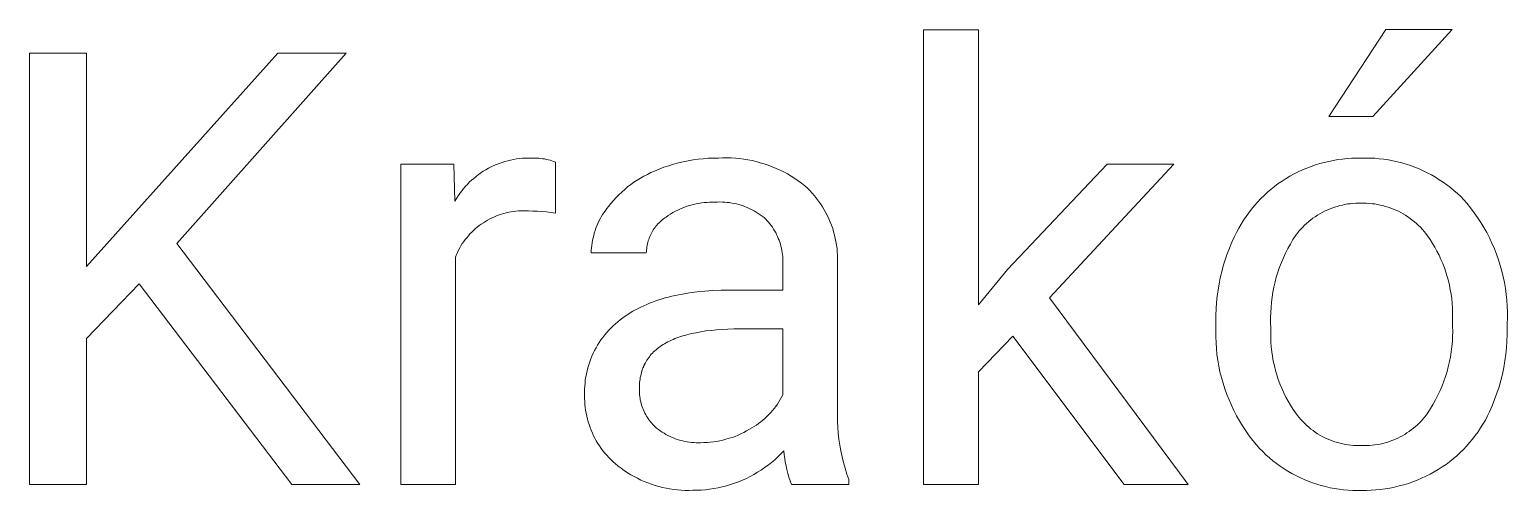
# Model space of a CAD drawing. Header units: millimetres. Extents: x -658 to 2773, y 81 to 2478.
# Drawn here: x 2138.3 to 2249.8, y 352 to 386.8 of the extents above; entities that cross this region are included whole.
import ezdxf

# ---------------------------------------------------------------- set-up
doc = ezdxf.new("R2010")
doc.units = ezdxf.units.MM
doc.header["$MEASUREMENT"] = 0
doc.layers.add('Domyślny', color=7, linetype='Continuous', true_color=0x000000)

msp = doc.modelspace()

# ---------------------------------------------------------------- linework, layer by layer
at = {"layer": 'Domyślny', "color": 18, "lineweight": 15, "true_color": 0x000000}
for p, q in [((2205.77, 352.49), (2205.77, 386.76)), ((2205.77, 386.76), (2209.9, 386.76)), ((2209.9, 386.76), (2209.9, 366.04)), ((2236.34, 380.22), (2240.65, 386.77)), ((2245.64, 386.77), (2239.67, 380.21)), ((2240.65, 386.77), (2245.64, 386.77)), ((2138.32, 352.5), (2138.32, 384.98)), ((2138.32, 384.98), (2142.61, 384.98)), ((2142.61, 384.98), (2142.61, 368.92)), ((2142.61, 368.92), (2157.05, 384.98)), ((2162.22, 384.98), (2149.44, 370.64)), ((2157.05, 384.98), (2162.22, 384.98)), ((2239.67, 380.21), (2236.34, 380.22)), ((2174.18, 376.83), (2174.4, 376.89)), ((2174.4, 376.89), (2174.61, 376.94)), ((2174.61, 376.94), (2174.83, 376.98)), ((2174.83, 376.98), (2175.05, 377.02)), ((2175.05, 377.02), (2175.28, 377.05)), ((2175.28, 377.05), (2175.5, 377.07)), ((2175.5, 377.07), (2175.72, 377.08)), ((2175.72, 377.08), (2175.95, 377.09)), ((2175.95, 377.09), (2176.17, 377.08)), ((2176.17, 377.08), (2176.31, 377.09)), ((2176.31, 377.09), (2176.46, 377.09)), ((2176.46, 377.09), (2176.6, 377.08)), ((2176.6, 377.08), (2176.74, 377.07)), ((2176.74, 377.07), (2176.89, 377.06)), ((2176.89, 377.06), (2177.03, 377.04)), ((2177.03, 377.04), (2177.17, 377.02)), ((2177.17, 377.02), (2177.31, 376.99)), ((2177.31, 376.99), (2177.45, 376.95)), ((2177.45, 376.95), (2177.59, 376.92)), ((2177.59, 376.92), (2177.73, 376.87)), ((2177.73, 376.87), (2177.86, 376.83)), ((2187.64, 376.81), (2188.01, 376.89)), ((2188.01, 376.89), (2188.39, 376.95)), ((2188.39, 376.95), (2188.77, 377)), ((2188.77, 377), (2189.15, 377.04)), ((2189.15, 377.04), (2189.53, 377.07)), ((2189.53, 377.07), (2189.91, 377.08)), ((2189.91, 377.08), (2190.29, 377.09)), ((2190.29, 377.09), (2190.61, 377.1)), ((2190.61, 377.1), (2190.93, 377.1)), ((2190.93, 377.1), (2191.25, 377.1)), ((2191.25, 377.1), (2191.57, 377.08)), ((2191.57, 377.08), (2191.88, 377.05)), ((2191.88, 377.05), (2192.2, 377.01)), ((2192.2, 377.01), (2192.51, 376.96)), ((2192.51, 376.96), (2192.83, 376.9)), ((2192.83, 376.9), (2193.14, 376.83)), ((2236.34, 376.84), (2236.69, 376.91)), ((2236.69, 376.91), (2237.03, 376.97)), ((2237.03, 376.97), (2237.38, 377.01)), ((2237.38, 377.01), (2237.73, 377.05)), ((2237.73, 377.05), (2238.08, 377.07)), ((2238.08, 377.07), (2238.43, 377.08)), ((2238.43, 377.08), (2238.78, 377.08)), ((2238.78, 377.08), (2239.12, 377.09)), ((2239.12, 377.09), (2239.47, 377.08)), ((2239.47, 377.08), (2239.81, 377.07)), ((2239.81, 377.07), (2240.15, 377.04)), ((2240.15, 377.04), (2240.5, 377)), ((2240.5, 377), (2240.84, 376.95)), ((2240.84, 376.95), (2241.18, 376.88)), ((2241.18, 376.88), (2241.51, 376.81)), ((2166.33, 352.5), (2166.33, 376.64)), ((2166.33, 376.64), (2170.34, 376.64)), ((2170.34, 376.64), (2170.41, 373.85)), ((2172.01, 375.7), (2172.19, 375.84)), ((2172.19, 375.84), (2172.37, 375.97)), ((2172.37, 375.97), (2172.55, 376.09)), ((2172.55, 376.09), (2172.75, 376.21)), ((2172.75, 376.21), (2172.94, 376.32)), ((2172.94, 376.32), (2173.14, 376.42)), ((2173.14, 376.42), (2173.34, 376.52)), ((2173.34, 376.52), (2173.55, 376.61)), ((2173.55, 376.61), (2173.76, 376.69)), ((2173.76, 376.69), (2173.97, 376.76)), ((2173.97, 376.76), (2174.18, 376.83)), ((2177.86, 376.83), (2178, 376.77)), ((2178, 376.77), (2178, 372.94)), ((2184.67, 375.72), (2184.93, 375.86)), ((2184.93, 375.86), (2185.2, 375.99)), ((2185.2, 375.99), (2185.47, 376.1)), ((2185.47, 376.1), (2185.82, 376.25)), ((2185.82, 376.25), (2186.18, 376.39)), ((2186.18, 376.39), (2186.54, 376.51)), ((2186.54, 376.51), (2186.9, 376.62)), ((2186.9, 376.62), (2187.27, 376.72)), ((2187.27, 376.72), (2187.64, 376.81)), ((2193.14, 376.83), (2193.45, 376.74)), ((2193.45, 376.74), (2193.75, 376.65)), ((2193.75, 376.65), (2194.05, 376.55)), ((2194.05, 376.55), (2194.35, 376.44)), ((2194.35, 376.44), (2194.65, 376.31)), ((2194.65, 376.31), (2194.94, 376.18)), ((2194.94, 376.18), (2195.22, 376.04)), ((2195.22, 376.04), (2195.5, 375.89)), ((2195.5, 375.89), (2195.78, 375.73)), ((2195.78, 375.73), (2196.05, 375.56)), ((2212.11, 368.69), (2219.63, 376.64)), ((2224.65, 376.64), (2215.26, 366.55)), ((2219.63, 376.64), (2224.65, 376.64)), ((2233.11, 375.55), (2233.41, 375.73)), ((2233.41, 375.73), (2233.72, 375.89)), ((2233.72, 375.89), (2234.03, 376.05)), ((2234.03, 376.05), (2234.35, 376.2)), ((2234.35, 376.2), (2234.67, 376.33)), ((2234.67, 376.33), (2235, 376.45)), ((2235, 376.45), (2235.33, 376.57)), ((2235.33, 376.57), (2235.67, 376.67)), ((2235.67, 376.67), (2236, 376.76)), ((2236, 376.76), (2236.34, 376.84)), ((2241.51, 376.81), (2241.85, 376.72)), ((2241.85, 376.72), (2242.18, 376.63)), ((2242.18, 376.63), (2242.51, 376.52)), ((2242.51, 376.52), (2242.83, 376.4)), ((2242.83, 376.4), (2243.15, 376.27)), ((2243.15, 376.27), (2243.46, 376.13)), ((2243.46, 376.13), (2243.77, 375.98)), ((2243.77, 375.98), (2244.08, 375.82)), ((2244.08, 375.82), (2244.38, 375.65)), ((2170.91, 374.59), (2171.05, 374.77)), ((2171.05, 374.77), (2171.19, 374.94)), ((2171.19, 374.94), (2171.35, 375.1)), ((2171.35, 375.1), (2171.5, 375.26)), ((2171.5, 375.26), (2171.67, 375.42)), ((2171.67, 375.42), (2171.83, 375.56)), ((2171.83, 375.56), (2172.01, 375.7)), ((2183, 374.52), (2183.22, 374.72)), ((2183.22, 374.72), (2183.44, 374.91)), ((2183.44, 374.91), (2183.68, 375.09)), ((2183.68, 375.09), (2183.92, 375.26)), ((2183.92, 375.26), (2184.16, 375.42)), ((2184.16, 375.42), (2184.42, 375.57)), ((2184.42, 375.57), (2184.67, 375.72)), ((2196.05, 375.56), (2196.31, 375.38)), ((2196.31, 375.38), (2196.57, 375.19)), ((2196.57, 375.19), (2196.82, 375)), ((2196.82, 375), (2197.01, 374.82)), ((2197.01, 374.82), (2197.19, 374.64)), ((2197.19, 374.64), (2197.37, 374.45)), ((2231.71, 374.51), (2231.98, 374.74)), ((2231.98, 374.74), (2232.25, 374.95)), ((2232.25, 374.95), (2232.53, 375.16)), ((2232.53, 375.16), (2232.82, 375.36)), ((2232.82, 375.36), (2233.11, 375.55)), ((2244.38, 375.65), (2244.67, 375.46)), ((2244.67, 375.46), (2244.96, 375.27)), ((2244.96, 375.27), (2245.24, 375.07)), ((2245.24, 375.07), (2245.51, 374.86)), ((2245.51, 374.86), (2245.78, 374.64)), ((2245.78, 374.64), (2246.04, 374.41)), ((2170.41, 373.85), (2170.53, 374.04)), ((2170.53, 374.04), (2170.65, 374.23)), ((2170.65, 374.23), (2170.78, 374.41)), ((2170.78, 374.41), (2170.91, 374.59)), ((2182, 373.44), (2182.18, 373.67)), ((2182.18, 373.67), (2182.37, 373.9)), ((2182.37, 373.9), (2182.57, 374.11)), ((2182.57, 374.11), (2182.78, 374.32)), ((2182.78, 374.32), (2183, 374.52)), ((2188.2, 373.54), (2188, 373.48)), ((2188.4, 373.59), (2188.2, 373.54)), ((2188.6, 373.63), (2188.4, 373.59)), ((2188.81, 373.67), (2188.6, 373.63)), ((2189.01, 373.71), (2188.81, 373.67)), ((2189.22, 373.73), (2189.01, 373.71)), ((2189.43, 373.75), (2189.22, 373.73)), ((2189.63, 373.76), (2189.43, 373.75)), ((2189.84, 373.76), (2189.63, 373.76)), ((2190.05, 373.76), (2189.84, 373.76)), ((2190.23, 373.77), (2190.05, 373.76)), ((2190.41, 373.78), (2190.23, 373.77)), ((2190.59, 373.77), (2190.41, 373.78)), ((2190.77, 373.76), (2190.59, 373.77)), ((2190.95, 373.75), (2190.77, 373.76)), ((2191.13, 373.73), (2190.95, 373.75)), ((2191.3, 373.7), (2191.13, 373.73)), ((2191.48, 373.67), (2191.3, 373.7)), ((2191.65, 373.63), (2191.48, 373.67)), ((2191.83, 373.58), (2191.65, 373.63)), ((2192, 373.53), (2191.83, 373.58)), ((2192.17, 373.48), (2192, 373.53)), ((2197.37, 374.45), (2197.54, 374.25)), ((2197.54, 374.25), (2197.7, 374.05)), ((2197.7, 374.05), (2197.85, 373.85)), ((2197.85, 373.85), (2198, 373.63)), ((2198, 373.63), (2198.14, 373.42)), ((2230.51, 373.24), (2230.74, 373.51)), ((2230.74, 373.51), (2230.97, 373.77)), ((2230.97, 373.77), (2231.21, 374.03)), ((2231.21, 374.03), (2231.46, 374.27)), ((2231.46, 374.27), (2231.71, 374.51)), ((2237.16, 373.51), (2236.96, 373.45)), ((2237.36, 373.55), (2237.16, 373.51)), ((2237.56, 373.59), (2237.36, 373.55)), ((2237.76, 373.63), (2237.56, 373.59)), ((2237.96, 373.65), (2237.76, 373.63)), ((2238.16, 373.67), (2237.96, 373.65)), ((2238.37, 373.68), (2238.16, 373.67)), ((2238.57, 373.69), (2238.37, 373.68)), ((2238.78, 373.69), (2238.57, 373.69)), ((2238.98, 373.69), (2238.78, 373.69)), ((2239.19, 373.69), (2238.98, 373.69)), ((2239.4, 373.67), (2239.19, 373.69)), ((2239.6, 373.65), (2239.4, 373.67)), ((2239.81, 373.63), (2239.6, 373.65)), ((2240.02, 373.59), (2239.81, 373.63)), ((2240.22, 373.55), (2240.02, 373.59)), ((2240.42, 373.51), (2240.22, 373.55)), ((2240.62, 373.45), (2240.42, 373.51)), ((2246.04, 374.41), (2246.29, 374.18)), ((2246.29, 374.18), (2246.53, 373.93)), ((2246.53, 373.93), (2246.76, 373.68)), ((2246.76, 373.68), (2247.04, 373.33)), ((2172.88, 372.42), (2172.72, 372.32)), ((2173.05, 372.51), (2172.88, 372.42)), ((2173.22, 372.59), (2173.05, 372.51)), ((2173.39, 372.67), (2173.22, 372.59)), ((2173.56, 372.74), (2173.39, 372.67)), ((2173.74, 372.8), (2173.56, 372.74)), ((2173.92, 372.86), (2173.74, 372.8)), ((2174.1, 372.92), (2173.92, 372.86)), ((2174.28, 372.96), (2174.1, 372.92)), ((2174.47, 373), (2174.28, 372.96)), ((2174.65, 373.04), (2174.47, 373)), ((2174.84, 373.07), (2174.65, 373.04)), ((2175.02, 373.09), (2174.84, 373.07)), ((2175.21, 373.1), (2175.02, 373.09)), ((2175.4, 373.11), (2175.21, 373.1)), ((2175.59, 373.11), (2175.4, 373.11)), ((2175.78, 373.11), (2175.59, 373.11)), ((2175.96, 373.1), (2175.78, 373.11)), ((2176.3, 373.09), (2175.96, 373.1)), ((2176.65, 373.08), (2176.3, 373.09)), ((2176.98, 373.06), (2176.65, 373.08)), ((2177.32, 373.03), (2176.98, 373.06)), ((2177.66, 372.99), (2177.32, 373.03)), ((2178, 372.94), (2177.66, 372.99)), ((2181.28, 372.33), (2181.36, 372.5)), ((2181.36, 372.5), (2181.45, 372.66)), ((2181.45, 372.66), (2181.55, 372.83)), ((2181.55, 372.83), (2181.66, 372.99)), ((2181.66, 372.99), (2181.76, 373.14)), ((2181.76, 373.14), (2181.88, 373.29)), ((2181.88, 373.29), (2182, 373.44)), ((2186.06, 372.44), (2185.97, 372.37)), ((2186.15, 372.51), (2186.06, 372.44)), ((2186.24, 372.58), (2186.15, 372.51)), ((2186.34, 372.64), (2186.24, 372.58)), ((2186.51, 372.76), (2186.34, 372.64)), ((2186.68, 372.87), (2186.51, 372.76)), ((2186.86, 372.98), (2186.68, 372.87)), ((2187.05, 373.08), (2186.86, 372.98)), ((2187.23, 373.17), (2187.05, 373.08)), ((2187.42, 373.26), (2187.23, 373.17)), ((2187.61, 373.34), (2187.42, 373.26)), ((2187.81, 373.41), (2187.61, 373.34)), ((2188, 373.48), (2187.81, 373.41)), ((2192.34, 373.41), (2192.17, 373.48)), ((2192.51, 373.34), (2192.34, 373.41)), ((2192.67, 373.27), (2192.51, 373.34)), ((2192.83, 373.19), (2192.67, 373.27)), ((2192.99, 373.1), (2192.83, 373.19)), ((2193.14, 373.01), (2192.99, 373.1)), ((2193.29, 372.92), (2193.14, 373.01)), ((2193.44, 372.82), (2193.29, 372.92)), ((2193.59, 372.71), (2193.44, 372.82)), ((2193.73, 372.6), (2193.59, 372.71)), ((2193.87, 372.48), (2193.73, 372.6)), ((2193.97, 372.37), (2193.87, 372.48)), ((2198.14, 373.42), (2198.28, 373.2)), ((2198.28, 373.2), (2198.4, 372.97)), ((2198.4, 372.97), (2198.52, 372.74)), ((2198.52, 372.74), (2198.63, 372.51)), ((2198.63, 372.51), (2198.73, 372.27)), ((2229.72, 372.1), (2229.9, 372.4)), ((2229.9, 372.4), (2230.1, 372.69)), ((2230.1, 372.69), (2230.3, 372.97)), ((2230.3, 372.97), (2230.51, 373.24)), ((2234.98, 372.43), (2234.82, 372.31)), ((2235.14, 372.56), (2234.98, 372.43)), ((2235.31, 372.67), (2235.14, 372.56)), ((2235.48, 372.79), (2235.31, 372.67)), ((2235.65, 372.89), (2235.48, 372.79)), ((2235.83, 372.99), (2235.65, 372.89)), ((2236.01, 373.08), (2235.83, 372.99)), ((2236.2, 373.17), (2236.01, 373.08)), ((2236.38, 373.25), (2236.2, 373.17)), ((2236.57, 373.32), (2236.38, 373.25)), ((2236.77, 373.39), (2236.57, 373.32)), ((2236.96, 373.45), (2236.77, 373.39)), ((2240.82, 373.39), (2240.62, 373.45)), ((2241.01, 373.32), (2240.82, 373.39)), ((2241.21, 373.25), (2241.01, 373.32)), ((2241.4, 373.17), (2241.21, 373.25)), ((2241.59, 373.08), (2241.4, 373.17)), ((2241.77, 372.98), (2241.59, 373.08)), ((2241.95, 372.88), (2241.77, 372.98)), ((2242.13, 372.78), (2241.95, 372.88)), ((2242.3, 372.66), (2242.13, 372.78)), ((2242.47, 372.54), (2242.3, 372.66)), ((2242.64, 372.42), (2242.47, 372.54)), ((2242.8, 372.29), (2242.64, 372.42)), ((2247.04, 373.33), (2247.31, 372.97)), ((2247.31, 372.97), (2247.56, 372.61)), ((2247.56, 372.61), (2247.81, 372.24)), ((2171.55, 371.38), (2171.43, 371.24)), ((2171.68, 371.51), (2171.55, 371.38)), ((2171.82, 371.64), (2171.68, 371.51)), ((2171.96, 371.77), (2171.82, 371.64)), ((2172.1, 371.89), (2171.96, 371.77)), ((2172.25, 372.01), (2172.1, 371.89)), ((2172.4, 372.12), (2172.25, 372.01)), ((2172.56, 372.22), (2172.4, 372.12)), ((2172.72, 372.32), (2172.56, 372.22)), ((2180.88, 371.26), (2180.93, 371.44)), ((2180.93, 371.44), (2180.99, 371.62)), ((2180.99, 371.62), (2181.05, 371.8)), ((2181.05, 371.8), (2181.12, 371.98)), ((2181.12, 371.98), (2181.19, 372.16)), ((2181.19, 372.16), (2181.28, 372.33)), ((2185.16, 371.27), (2185.11, 371.17)), ((2185.21, 371.38), (2185.16, 371.27)), ((2185.26, 371.48), (2185.21, 371.38)), ((2185.32, 371.58), (2185.26, 371.48)), ((2185.38, 371.67), (2185.32, 371.58)), ((2185.44, 371.77), (2185.38, 371.67)), ((2185.51, 371.86), (2185.44, 371.77)), ((2185.58, 371.95), (2185.51, 371.86)), ((2185.65, 372.04), (2185.58, 371.95)), ((2185.73, 372.13), (2185.65, 372.04)), ((2185.81, 372.21), (2185.73, 372.13)), ((2185.89, 372.29), (2185.81, 372.21)), ((2185.97, 372.37), (2185.89, 372.29)), ((2194.08, 372.25), (2193.97, 372.37)), ((2194.18, 372.13), (2194.08, 372.25)), ((2194.27, 372), (2194.18, 372.13)), ((2194.36, 371.87), (2194.27, 372)), ((2194.45, 371.74), (2194.36, 371.87)), ((2194.53, 371.6), (2194.45, 371.74)), ((2194.61, 371.47), (2194.53, 371.6)), ((2194.68, 371.33), (2194.61, 371.47)), ((2194.75, 371.18), (2194.68, 371.33)), ((2198.73, 372.27), (2198.82, 372.03)), ((2198.82, 372.03), (2198.91, 371.79)), ((2198.91, 371.79), (2198.98, 371.54)), ((2198.98, 371.54), (2199.05, 371.29)), ((2199.05, 371.29), (2199.11, 371.04)), ((2229.23, 371.18), (2229.38, 371.49)), ((2229.38, 371.49), (2229.54, 371.8)), ((2229.54, 371.8), (2229.72, 372.1)), ((2233.97, 371.43), (2233.84, 371.27)), ((2234.09, 371.59), (2233.97, 371.43)), ((2234.23, 371.74), (2234.09, 371.59)), ((2234.37, 371.89), (2234.23, 371.74)), ((2234.51, 372.03), (2234.37, 371.89)), ((2234.66, 372.17), (2234.51, 372.03)), ((2234.82, 372.31), (2234.66, 372.17)), ((2242.96, 372.15), (2242.8, 372.29)), ((2243.11, 372.01), (2242.96, 372.15)), ((2243.26, 371.87), (2243.11, 372.01)), ((2243.4, 371.71), (2243.26, 371.87)), ((2243.54, 371.56), (2243.4, 371.71)), ((2243.67, 371.4), (2243.54, 371.56)), ((2243.79, 371.23), (2243.67, 371.4)), ((2247.81, 372.24), (2248.04, 371.85)), ((2248.04, 371.85), (2248.26, 371.47)), ((2248.26, 371.47), (2248.46, 371.07)), ((2149.44, 370.64), (2163.23, 352.5)), ((2170.78, 370.32), (2170.69, 370.15)), ((2170.87, 370.48), (2170.78, 370.32)), ((2170.97, 370.64), (2170.87, 370.48)), ((2171.08, 370.79), (2170.97, 370.64)), ((2171.19, 370.95), (2171.08, 370.79)), ((2171.31, 371.09), (2171.19, 370.95)), ((2171.43, 371.24), (2171.31, 371.09)), ((2180.7, 370.14), (2180.72, 370.33)), ((2180.72, 370.33), (2180.74, 370.51)), ((2180.74, 370.51), (2180.76, 370.7)), ((2180.76, 370.7), (2180.79, 370.89)), ((2180.79, 370.89), (2180.83, 371.08)), ((2180.83, 371.08), (2180.88, 371.26)), ((2184.88, 370.29), (2184.86, 370.17)), ((2184.86, 370.17), (2184.86, 370.06)), ((2184.89, 370.4), (2184.88, 370.29)), ((2184.91, 370.51), (2184.89, 370.4)), ((2184.94, 370.63), (2184.91, 370.51)), ((2184.96, 370.74), (2184.94, 370.63)), ((2184.99, 370.85), (2184.96, 370.74)), ((2185.03, 370.96), (2184.99, 370.85)), ((2185.07, 371.06), (2185.03, 370.96)), ((2185.11, 371.17), (2185.07, 371.06)), ((2194.81, 371.04), (2194.75, 371.18)), ((2194.87, 370.89), (2194.81, 371.04)), ((2194.92, 370.74), (2194.87, 370.89)), ((2194.97, 370.59), (2194.92, 370.74)), ((2195.01, 370.44), (2194.97, 370.59)), ((2195.05, 370.29), (2195.01, 370.44)), ((2195.08, 370.13), (2195.05, 370.29)), ((2199.11, 371.04), (2199.16, 370.79)), ((2199.16, 370.79), (2199.2, 370.53)), ((2199.2, 370.53), (2199.24, 370.28)), ((2199.24, 370.28), (2199.26, 370.02)), ((2228.68, 369.87), (2228.85, 370.31)), ((2228.85, 370.31), (2229.03, 370.75)), ((2229.03, 370.75), (2229.23, 371.18)), ((2233.25, 370.27), (2233.07, 369.93)), ((2233.44, 370.61), (2233.25, 370.27)), ((2233.63, 370.94), (2233.44, 370.61)), ((2233.84, 371.27), (2233.63, 370.94)), ((2243.98, 370.95), (2243.79, 371.23)), ((2244.17, 370.66), (2243.98, 370.95)), ((2244.34, 370.37), (2244.17, 370.66)), ((2244.5, 370.07), (2244.34, 370.37)), ((2248.46, 371.07), (2248.65, 370.67)), ((2248.65, 370.67), (2248.83, 370.26)), ((2248.83, 370.26), (2248.99, 369.84)), ((2170.53, 369.81), (2170.46, 369.63)), ((2170.46, 369.63), (2170.46, 352.5)), ((2170.61, 369.98), (2170.53, 369.81)), ((2170.69, 370.15), (2170.61, 369.98)), ((2180.69, 369.95), (2180.7, 370.14)), ((2184.85, 369.95), (2180.69, 369.95)), ((2184.86, 370.06), (2184.85, 369.95)), ((2195.11, 369.98), (2195.08, 370.13)), ((2195.13, 369.82), (2195.11, 369.98)), ((2195.15, 369.66), (2195.13, 369.82)), ((2195.16, 369.51), (2195.15, 369.66)), ((2195.16, 369.35), (2195.16, 369.51)), ((2195.16, 369.19), (2195.16, 369.35)), ((2195.16, 369.03), (2195.16, 369.19)), ((2199.26, 370.02), (2199.28, 369.76)), ((2199.28, 369.76), (2199.28, 369.51)), ((2199.28, 369.51), (2199.28, 369.25)), ((2199.28, 369.25), (2199.28, 358.15)), ((2228.38, 368.98), (2228.52, 369.43)), ((2228.52, 369.43), (2228.68, 369.87)), ((2232.76, 369.22), (2232.62, 368.86)), ((2232.91, 369.57), (2232.76, 369.22)), ((2233.07, 369.93), (2232.91, 369.57)), ((2244.66, 369.76), (2244.5, 370.07)), ((2244.8, 369.45), (2244.66, 369.76)), ((2244.93, 369.14), (2244.8, 369.45)), ((2245.06, 368.82), (2244.93, 369.14)), ((2248.99, 369.84), (2249.14, 369.42)), ((2249.14, 369.42), (2249.27, 369)), ((2195.16, 367.14), (2195.16, 369.03)), ((2209.9, 366.04), (2212.11, 368.69)), ((2228.06, 367.6), (2228.15, 368.06)), ((2228.15, 368.06), (2228.26, 368.52)), ((2228.26, 368.52), (2228.38, 368.98)), ((2232.38, 368.12), (2232.28, 367.75)), ((2232.5, 368.49), (2232.38, 368.12)), ((2232.62, 368.86), (2232.5, 368.49)), ((2245.17, 368.49), (2245.06, 368.82)), ((2245.27, 368.17), (2245.17, 368.49)), ((2245.36, 367.84), (2245.27, 368.17)), ((2249.27, 369), (2249.39, 368.57)), ((2249.39, 368.57), (2249.5, 368.14)), ((2249.5, 368.14), (2249.59, 367.7)), ((2146.58, 367.6), (2142.61, 363.48)), ((2158.1, 352.5), (2146.58, 367.6)), ((2187.31, 366.79), (2187.57, 366.84)), ((2187.57, 366.84), (2188.12, 366.93)), ((2188.12, 366.93), (2188.69, 367.01)), ((2188.69, 367.01), (2189.27, 367.06)), ((2189.27, 367.06), (2189.88, 367.1)), ((2189.88, 367.1), (2190.5, 367.13)), ((2190.5, 367.13), (2191.14, 367.14)), ((2191.14, 367.14), (2195.16, 367.14)), ((2227.92, 366.67), (2227.98, 367.14)), ((2227.98, 367.14), (2228.06, 367.6)), ((2232.12, 366.99), (2232.06, 366.61)), ((2232.2, 367.37), (2232.12, 366.99)), ((2232.28, 367.75), (2232.2, 367.37)), ((2245.44, 367.51), (2245.36, 367.84)), ((2245.5, 367.17), (2245.44, 367.51)), ((2245.56, 366.83), (2245.5, 367.17)), ((2245.61, 366.5), (2245.56, 366.83)), ((2249.59, 367.7), (2249.66, 367.26)), ((2249.66, 367.26), (2249.72, 366.82)), ((2249.72, 366.82), (2249.77, 366.38)), ((2184.03, 365.65), (2184.24, 365.76)), ((2184.24, 365.76), (2184.45, 365.86)), ((2184.45, 365.86), (2184.66, 365.96)), ((2184.66, 365.96), (2184.88, 366.06)), ((2184.88, 366.06), (2185.1, 366.15)), ((2185.1, 366.15), (2185.33, 366.24)), ((2185.33, 366.24), (2185.56, 366.32)), ((2185.56, 366.32), (2185.79, 366.4)), ((2185.79, 366.4), (2186.04, 366.47)), ((2186.04, 366.47), (2186.28, 366.55)), ((2186.28, 366.55), (2186.53, 366.61)), ((2186.53, 366.61), (2186.78, 366.68)), ((2186.78, 366.68), (2187.04, 366.74)), ((2187.04, 366.74), (2187.31, 366.79)), ((2215.26, 366.55), (2225.74, 352.49)), ((2227.82, 365.26), (2227.84, 365.73)), ((2227.84, 365.73), (2227.87, 366.2)), ((2227.87, 366.2), (2227.92, 366.67)), ((2231.98, 365.84), (2231.96, 365.46)), ((2232.01, 366.23), (2231.98, 365.84)), ((2232.06, 366.61), (2232.01, 366.23)), ((2245.64, 366.16), (2245.61, 366.5)), ((2245.66, 365.81), (2245.64, 366.16)), ((2245.68, 365.47), (2245.66, 365.81)), ((2249.77, 366.38), (2249.8, 365.93)), ((2249.8, 365.93), (2249.81, 365.49)), ((2182.35, 364.45), (2182.53, 364.61)), ((2182.53, 364.61), (2182.71, 364.76)), ((2182.71, 364.76), (2182.89, 364.91)), ((2182.89, 364.91), (2183.08, 365.05)), ((2183.08, 365.05), (2183.26, 365.17)), ((2183.26, 365.17), (2183.45, 365.3)), ((2183.45, 365.3), (2183.64, 365.42)), ((2183.64, 365.42), (2183.83, 365.54)), ((2183.83, 365.54), (2184.03, 365.65)), ((2227.82, 364.79), (2227.82, 365.26)), ((2227.82, 364.5), (2227.82, 364.79)), ((2231.96, 365.46), (2231.95, 365.07)), ((2231.95, 365.07), (2231.95, 364.68)), ((2231.95, 364.68), (2231.97, 364.3)), ((2245.67, 364.79), (2245.68, 365.13)), ((2245.68, 364.41), (2245.67, 364.79)), ((2245.68, 365.13), (2245.68, 365.47)), ((2249.82, 365.04), (2249.8, 364.6)), ((2249.8, 364.6), (2249.8, 364.3)), ((2249.81, 365.49), (2249.82, 365.04)), ((2142.61, 363.48), (2142.61, 352.5)), ((2181.43, 363.39), (2181.57, 363.58)), ((2181.57, 363.58), (2181.72, 363.77)), ((2181.72, 363.77), (2181.87, 363.95)), ((2181.87, 363.95), (2182.02, 364.12)), ((2182.02, 364.12), (2182.19, 364.29)), ((2182.19, 364.29), (2182.35, 364.45)), ((2187.01, 363.48), (2186.87, 363.42)), ((2187.15, 363.54), (2187.01, 363.48)), ((2187.3, 363.59), (2187.15, 363.54)), ((2187.45, 363.64), (2187.3, 363.59)), ((2187.6, 363.69), (2187.45, 363.64)), ((2187.76, 363.73), (2187.6, 363.69)), ((2187.92, 363.78), (2187.76, 363.73)), ((2188.26, 363.86), (2187.92, 363.78)), ((2188.6, 363.93), (2188.26, 363.86)), ((2188.97, 364), (2188.6, 363.93)), ((2189.34, 364.06), (2188.97, 364)), ((2189.74, 364.1), (2189.34, 364.06)), ((2190.14, 364.14), (2189.74, 364.1)), ((2190.57, 364.17), (2190.14, 364.14)), ((2191, 364.19), (2190.57, 364.17)), ((2191.46, 364.21), (2191, 364.19)), ((2191.92, 364.21), (2191.46, 364.21)), ((2195.16, 364.21), (2191.92, 364.21)), ((2195.16, 359.25), (2195.16, 364.21)), ((2212.49, 363.68), (2209.9, 360.98)), ((2220.9, 352.49), (2212.49, 363.68)), ((2227.81, 364.06), (2227.82, 364.5)), ((2227.81, 363.62), (2227.81, 364.06)), ((2227.83, 363.17), (2227.81, 363.62)), ((2231.97, 364.3), (2231.96, 363.94)), ((2231.96, 363.94), (2231.96, 363.58)), ((2231.96, 363.58), (2231.97, 363.22)), ((2245.66, 363.26), (2245.68, 363.64)), ((2245.69, 364.02), (2245.68, 364.41)), ((2245.68, 363.64), (2245.69, 364.02)), ((2249.8, 363.8), (2249.78, 363.3)), ((2249.8, 364.3), (2249.8, 363.8)), ((2180.75, 362.17), (2180.85, 362.38)), ((2180.85, 362.38), (2180.95, 362.59)), ((2180.95, 362.59), (2181.06, 362.8)), ((2181.06, 362.8), (2181.18, 363)), ((2181.18, 363), (2181.3, 363.2)), ((2181.3, 363.2), (2181.43, 363.39)), ((2185.32, 362.39), (2185.23, 362.3)), ((2185.4, 362.48), (2185.32, 362.39)), ((2185.49, 362.56), (2185.4, 362.48)), ((2185.59, 362.65), (2185.49, 362.56)), ((2185.69, 362.73), (2185.59, 362.65)), ((2185.79, 362.81), (2185.69, 362.73)), ((2185.89, 362.89), (2185.79, 362.81)), ((2186, 362.96), (2185.89, 362.89)), ((2186.12, 363.03), (2186, 362.96)), ((2186.23, 363.1), (2186.12, 363.03)), ((2186.35, 363.17), (2186.23, 363.1)), ((2186.48, 363.24), (2186.35, 363.17)), ((2186.61, 363.3), (2186.48, 363.24)), ((2186.74, 363.36), (2186.61, 363.3)), ((2186.87, 363.42), (2186.74, 363.36)), ((2227.86, 362.73), (2227.83, 363.17)), ((2227.9, 362.29), (2227.86, 362.73)), ((2231.97, 363.22), (2232, 362.86)), ((2232, 362.86), (2232.04, 362.5)), ((2232.04, 362.5), (2232.09, 362.15)), ((2245.51, 362.12), (2245.58, 362.5)), ((2245.58, 362.5), (2245.62, 362.88)), ((2245.62, 362.88), (2245.66, 363.26)), ((2249.75, 362.79), (2249.69, 362.3)), ((2249.78, 363.3), (2249.75, 362.79)), ((2180.38, 361.06), (2180.44, 361.28)), ((2180.44, 361.28), (2180.51, 361.51)), ((2180.51, 361.51), (2180.58, 361.73)), ((2180.58, 361.73), (2180.66, 361.95)), ((2180.66, 361.95), (2180.75, 362.17)), ((2184.6, 361.28), (2184.56, 361.17)), ((2184.63, 361.34), (2184.6, 361.28)), ((2184.65, 361.39), (2184.63, 361.34)), ((2184.68, 361.45), (2184.65, 361.39)), ((2184.7, 361.5), (2184.68, 361.45)), ((2184.73, 361.56), (2184.7, 361.5)), ((2184.75, 361.61), (2184.73, 361.56)), ((2184.78, 361.66), (2184.75, 361.61)), ((2184.81, 361.72), (2184.78, 361.66)), ((2184.84, 361.77), (2184.81, 361.72)), ((2184.87, 361.82), (2184.84, 361.77)), ((2184.9, 361.87), (2184.87, 361.82)), ((2184.94, 361.92), (2184.9, 361.87)), ((2184.97, 361.97), (2184.94, 361.92)), ((2185.01, 362.02), (2184.97, 361.97)), ((2185.04, 362.07), (2185.01, 362.02)), ((2185.08, 362.11), (2185.04, 362.07)), ((2185.12, 362.16), (2185.08, 362.11)), ((2185.15, 362.21), (2185.12, 362.16)), ((2185.23, 362.3), (2185.15, 362.21)), ((2227.97, 361.85), (2227.9, 362.29)), ((2228.04, 361.41), (2227.97, 361.85)), ((2228.13, 360.98), (2228.04, 361.41)), ((2232.09, 362.15), (2232.15, 361.79)), ((2232.15, 361.79), (2232.23, 361.44)), ((2232.23, 361.44), (2232.32, 361.09)), ((2245.26, 361), (2245.35, 361.37)), ((2245.35, 361.37), (2245.44, 361.75)), ((2245.44, 361.75), (2245.51, 362.12)), ((2249.54, 361.3), (2249.43, 360.81)), ((2249.62, 361.8), (2249.54, 361.3)), ((2249.69, 362.3), (2249.62, 361.8)), ((2180.21, 359.9), (2180.23, 360.13)), ((2180.23, 360.13), (2180.25, 360.37)), ((2180.25, 360.37), (2180.29, 360.6)), ((2180.29, 360.6), (2180.33, 360.83)), ((2180.33, 360.83), (2180.38, 361.06)), ((2184.37, 360.31), (2184.35, 360.18)), ((2184.35, 360.18), (2184.35, 360.04)), ((2184.38, 360.44), (2184.37, 360.31)), ((2184.4, 360.56), (2184.38, 360.44)), ((2184.43, 360.69), (2184.4, 360.56)), ((2184.46, 360.81), (2184.43, 360.69)), ((2184.49, 360.93), (2184.46, 360.81)), ((2184.52, 361.05), (2184.49, 360.93)), ((2184.56, 361.17), (2184.52, 361.05)), ((2209.9, 360.98), (2209.9, 352.49)), ((2228.24, 360.55), (2228.13, 360.98)), ((2228.36, 360.12), (2228.24, 360.55)), ((2228.5, 359.7), (2228.36, 360.12)), ((2232.32, 361.09), (2232.42, 360.75)), ((2232.42, 360.75), (2232.53, 360.41)), ((2232.53, 360.41), (2232.65, 360.07)), ((2244.88, 359.92), (2245.02, 360.28)), ((2245.02, 360.28), (2245.14, 360.64)), ((2245.14, 360.64), (2245.26, 361)), ((2249.31, 360.33), (2249.18, 359.84)), ((2249.43, 360.81), (2249.31, 360.33)), ((2180.2, 359.67), (2180.21, 359.9)), ((2180.2, 359.43), (2180.2, 359.67)), ((2180.2, 359.2), (2180.2, 359.43)), ((2180.2, 358.97), (2180.2, 359.2)), ((2184.34, 359.77), (2184.33, 359.64)), ((2184.33, 359.64), (2184.33, 359.51)), ((2184.33, 359.51), (2184.34, 359.37)), ((2184.35, 360.04), (2184.34, 359.91)), ((2184.34, 359.91), (2184.34, 359.77)), ((2184.34, 359.37), (2184.35, 359.24)), ((2184.35, 359.24), (2184.36, 359.11)), ((2184.36, 359.11), (2184.38, 358.98)), ((2194.96, 358.89), (2195.06, 359.07)), ((2195.06, 359.07), (2195.16, 359.25)), ((2228.65, 359.28), (2228.5, 359.7)), ((2228.81, 358.87), (2228.65, 359.28)), ((2232.65, 360.07), (2232.79, 359.74)), ((2232.79, 359.74), (2232.94, 359.41)), ((2232.94, 359.41), (2233.1, 359.08)), ((2233.1, 359.08), (2233.27, 358.77)), ((2244.4, 358.88), (2244.57, 359.22)), ((2244.57, 359.22), (2244.73, 359.57)), ((2244.73, 359.57), (2244.88, 359.92)), ((2249.02, 359.37), (2248.85, 358.89)), ((2249.18, 359.84), (2249.02, 359.37)), ((2180.21, 358.75), (2180.2, 358.97)), ((2180.22, 358.53), (2180.21, 358.75)), ((2180.24, 358.3), (2180.22, 358.53)), ((2180.27, 358.08), (2180.24, 358.3)), ((2180.31, 357.86), (2180.27, 358.08)), ((2184.38, 358.98), (2184.4, 358.86)), ((2184.4, 358.86), (2184.43, 358.73)), ((2184.43, 358.73), (2184.46, 358.6)), ((2184.46, 358.6), (2184.5, 358.47)), ((2184.5, 358.47), (2184.54, 358.35)), ((2184.54, 358.35), (2184.59, 358.23)), ((2184.59, 358.23), (2184.64, 358.11)), ((2184.64, 358.11), (2184.69, 357.99)), ((2184.69, 357.99), (2184.75, 357.87)), ((2194.1, 357.76), (2194.24, 357.91)), ((2194.24, 357.91), (2194.37, 358.06)), ((2194.37, 358.06), (2194.5, 358.22)), ((2194.5, 358.22), (2194.62, 358.38)), ((2194.62, 358.38), (2194.74, 358.55)), ((2194.74, 358.55), (2194.85, 358.72)), ((2194.85, 358.72), (2194.96, 358.89)), ((2199.28, 358.15), (2199.27, 357.7)), ((2228.99, 358.46), (2228.81, 358.87)), ((2229.18, 358.06), (2228.99, 358.46)), ((2229.38, 357.66), (2229.18, 358.06)), ((2233.27, 358.77), (2233.45, 358.46)), ((2233.45, 358.46), (2233.64, 358.15)), ((2233.64, 358.15), (2233.84, 357.86)), ((2243.7, 357.73), (2243.81, 357.89)), ((2243.81, 357.89), (2244.02, 358.21)), ((2244.02, 358.21), (2244.22, 358.54)), ((2244.22, 358.54), (2244.4, 358.88)), ((2248.46, 357.97), (2248.31, 357.66)), ((2248.67, 358.43), (2248.46, 357.97)), ((2248.85, 358.89), (2248.67, 358.43)), ((2180.36, 357.64), (2180.31, 357.86)), ((2180.41, 357.42), (2180.36, 357.64)), ((2180.47, 357.21), (2180.41, 357.42)), ((2180.53, 357), (2180.47, 357.21)), ((2180.61, 356.78), (2180.53, 357)), ((2180.69, 356.58), (2180.61, 356.78)), ((2184.75, 357.87), (2184.81, 357.75)), ((2184.81, 357.75), (2184.87, 357.64)), ((2184.87, 357.64), (2184.94, 357.53)), ((2184.94, 357.53), (2185.02, 357.42)), ((2185.02, 357.42), (2185.09, 357.31)), ((2185.09, 357.31), (2185.17, 357.21)), ((2185.17, 357.21), (2185.26, 357.11)), ((2185.26, 357.11), (2185.35, 357.01)), ((2185.35, 357.01), (2185.44, 356.92)), ((2185.44, 356.92), (2185.53, 356.83)), ((2185.53, 356.83), (2185.63, 356.74)), ((2192.81, 356.75), (2192.99, 356.86)), ((2192.99, 356.86), (2193.16, 356.97)), ((2193.16, 356.97), (2193.32, 357.09)), ((2193.32, 357.09), (2193.49, 357.21)), ((2193.49, 357.21), (2193.65, 357.34)), ((2193.65, 357.34), (2193.8, 357.47)), ((2193.8, 357.47), (2193.95, 357.61)), ((2193.95, 357.61), (2194.1, 357.76)), ((2199.27, 357.7), (2199.28, 357.25)), ((2199.28, 357.25), (2199.3, 356.8)), ((2199.3, 356.8), (2199.33, 356.35)), ((2229.6, 357.28), (2229.38, 357.66)), ((2229.83, 356.9), (2229.6, 357.28)), ((2230.08, 356.53), (2229.83, 356.9)), ((2233.84, 357.86), (2233.97, 357.69)), ((2233.97, 357.69), (2234.1, 357.53)), ((2234.1, 357.53), (2234.23, 357.38)), ((2234.23, 357.38), (2234.37, 357.23)), ((2234.37, 357.23), (2234.52, 357.08)), ((2234.52, 357.08), (2234.67, 356.94)), ((2234.67, 356.94), (2234.82, 356.8)), ((2234.82, 356.8), (2234.98, 356.67)), ((2242.72, 356.73), (2242.87, 356.86)), ((2242.87, 356.86), (2243.02, 356.99)), ((2243.02, 356.99), (2243.17, 357.13)), ((2243.17, 357.13), (2243.31, 357.27)), ((2243.31, 357.27), (2243.44, 357.42)), ((2243.44, 357.42), (2243.57, 357.57)), ((2243.57, 357.57), (2243.7, 357.73)), ((2247.97, 357.05), (2247.79, 356.76)), ((2248.15, 357.35), (2247.97, 357.05)), ((2248.31, 357.66), (2248.15, 357.35)), ((2180.78, 356.37), (2180.69, 356.58)), ((2180.87, 356.17), (2180.78, 356.37)), ((2180.97, 355.97), (2180.87, 356.17)), ((2181.08, 355.77), (2180.97, 355.97)), ((2181.2, 355.58), (2181.08, 355.77)), ((2185.63, 356.74), (2185.76, 356.64)), ((2185.76, 356.64), (2185.9, 356.53)), ((2185.9, 356.53), (2186.04, 356.44)), ((2186.04, 356.44), (2186.19, 356.35)), ((2186.19, 356.35), (2186.33, 356.26)), ((2186.33, 356.26), (2186.48, 356.18)), ((2186.48, 356.18), (2186.64, 356.11)), ((2186.64, 356.11), (2186.79, 356.04)), ((2186.79, 356.04), (2186.95, 355.97)), ((2186.95, 355.97), (2187.11, 355.91)), ((2187.11, 355.91), (2187.27, 355.86)), ((2187.27, 355.86), (2187.44, 355.81)), ((2187.44, 355.81), (2187.6, 355.77)), ((2187.6, 355.77), (2187.77, 355.73)), ((2187.77, 355.73), (2187.93, 355.7)), ((2187.93, 355.7), (2188.1, 355.68)), ((2188.1, 355.68), (2188.27, 355.66)), ((2188.27, 355.66), (2188.44, 355.65)), ((2189.19, 355.65), (2189.44, 355.66)), ((2189.44, 355.66), (2189.68, 355.68)), ((2189.68, 355.68), (2189.92, 355.71)), ((2189.92, 355.71), (2190.15, 355.74)), ((2190.15, 355.74), (2190.39, 355.79)), ((2190.39, 355.79), (2190.63, 355.84)), ((2190.63, 355.84), (2190.86, 355.9)), ((2190.86, 355.9), (2191.09, 355.97)), ((2191.09, 355.97), (2191.32, 356.04)), ((2191.32, 356.04), (2191.55, 356.12)), ((2191.55, 356.12), (2191.77, 356.21)), ((2191.77, 356.21), (2191.99, 356.31)), ((2191.99, 356.31), (2192.21, 356.42)), ((2192.21, 356.42), (2192.42, 356.53)), ((2192.42, 356.53), (2192.63, 356.65)), ((2192.63, 356.65), (2192.81, 356.75)), ((2199.33, 356.35), (2199.38, 355.9)), ((2199.38, 355.9), (2199.45, 355.46)), ((2230.33, 356.17), (2230.08, 356.53)), ((2230.6, 355.81), (2230.33, 356.17)), ((2230.88, 355.47), (2230.6, 355.81)), ((2234.98, 356.67), (2235.15, 356.55)), ((2235.15, 356.55), (2235.32, 356.43)), ((2235.32, 356.43), (2235.49, 356.32)), ((2235.49, 356.32), (2235.67, 356.21)), ((2235.67, 356.21), (2235.85, 356.11)), ((2235.85, 356.11), (2236.03, 356.02)), ((2236.03, 356.02), (2236.22, 355.93)), ((2236.22, 355.93), (2236.41, 355.85)), ((2236.41, 355.85), (2236.6, 355.78)), ((2236.6, 355.78), (2236.79, 355.71)), ((2236.79, 355.71), (2236.99, 355.65)), ((2240.6, 355.64), (2240.79, 355.69)), ((2240.79, 355.69), (2240.98, 355.76)), ((2240.98, 355.76), (2241.17, 355.83)), ((2241.17, 355.83), (2241.36, 355.9)), ((2241.36, 355.9), (2241.54, 355.99)), ((2241.54, 355.99), (2241.72, 356.08)), ((2241.72, 356.08), (2241.89, 356.17)), ((2241.89, 356.17), (2242.07, 356.27)), ((2242.07, 356.27), (2242.23, 356.38)), ((2242.23, 356.38), (2242.4, 356.49)), ((2242.4, 356.49), (2242.56, 356.61)), ((2242.56, 356.61), (2242.72, 356.73)), ((2247.18, 355.91), (2246.96, 355.65)), ((2247.39, 356.19), (2247.18, 355.91)), ((2247.6, 356.47), (2247.39, 356.19)), ((2247.79, 356.76), (2247.6, 356.47)), ((2181.32, 355.4), (2181.2, 355.58)), ((2181.45, 355.21), (2181.32, 355.4)), ((2181.58, 355.03), (2181.45, 355.21)), ((2181.72, 354.86), (2181.58, 355.03)), ((2181.87, 354.69), (2181.72, 354.86)), ((2182.02, 354.53), (2181.87, 354.69)), ((2188.44, 355.65), (2188.61, 355.64)), ((2188.61, 355.64), (2188.78, 355.64)), ((2188.78, 355.64), (2188.95, 355.64)), ((2188.95, 355.64), (2189.19, 355.65)), ((2194.77, 354.58), (2194.54, 354.36)), ((2195, 354.81), (2194.77, 354.58)), ((2195.22, 355.04), (2195, 354.81)), ((2195.25, 354.75), (2195.22, 355.04)), ((2195.29, 354.46), (2195.25, 354.75)), ((2199.45, 355.46), (2199.53, 355.02)), ((2199.53, 355.02), (2199.62, 354.58)), ((2199.62, 354.58), (2199.73, 354.14)), ((2231.11, 355.21), (2230.88, 355.47)), ((2231.35, 354.97), (2231.11, 355.21)), ((2231.6, 354.73), (2231.35, 354.97)), ((2231.86, 354.5), (2231.6, 354.73)), ((2236.99, 355.65), (2237.19, 355.6)), ((2237.19, 355.6), (2237.39, 355.55)), ((2237.39, 355.55), (2237.59, 355.51)), ((2237.59, 355.51), (2237.8, 355.48)), ((2237.8, 355.48), (2238, 355.45)), ((2238, 355.45), (2238.2, 355.43)), ((2238.2, 355.43), (2238.41, 355.42)), ((2238.41, 355.42), (2238.62, 355.42)), ((2238.62, 355.42), (2238.82, 355.42)), ((2238.82, 355.42), (2239.02, 355.42)), ((2239.02, 355.42), (2239.22, 355.42)), ((2239.22, 355.42), (2239.42, 355.43)), ((2239.42, 355.43), (2239.62, 355.45)), ((2239.62, 355.45), (2239.82, 355.47)), ((2239.82, 355.47), (2240.02, 355.51)), ((2240.02, 355.51), (2240.21, 355.54)), ((2240.21, 355.54), (2240.41, 355.59)), ((2240.41, 355.59), (2240.6, 355.64)), ((2245.99, 354.66), (2245.72, 354.43)), ((2246.24, 354.89), (2245.99, 354.66)), ((2246.49, 355.14), (2246.24, 354.89)), ((2246.73, 355.39), (2246.49, 355.14)), ((2246.96, 355.65), (2246.73, 355.39)), ((2182.18, 354.37), (2182.02, 354.53)), ((2182.34, 354.21), (2182.18, 354.37)), ((2182.51, 354.07), (2182.34, 354.21)), ((2182.73, 353.88), (2182.51, 354.07)), ((2182.96, 353.71), (2182.73, 353.88)), ((2183.19, 353.54), (2182.96, 353.71)), ((2183.43, 353.38), (2183.19, 353.54)), ((2193.52, 353.58), (2193.24, 353.41)), ((2193.78, 353.76), (2193.52, 353.58)), ((2194.04, 353.95), (2193.78, 353.76)), ((2194.29, 354.15), (2194.04, 353.95)), ((2194.54, 354.36), (2194.29, 354.15)), ((2195.33, 354.17), (2195.29, 354.46)), ((2195.39, 353.89), (2195.33, 354.17)), ((2195.45, 353.61), (2195.39, 353.89)), ((2195.53, 353.33), (2195.45, 353.61)), ((2199.73, 354.14), (2199.85, 353.71)), ((2199.85, 353.71), (2199.99, 353.28)), ((2232.12, 354.28), (2231.86, 354.5)), ((2232.39, 354.07), (2232.12, 354.28)), ((2232.67, 353.87), (2232.39, 354.07)), ((2232.96, 353.68), (2232.67, 353.87)), ((2233.25, 353.5), (2232.96, 353.68)), ((2233.55, 353.33), (2233.25, 353.5)), ((2244.29, 353.44), (2243.98, 353.27)), ((2244.6, 353.62), (2244.29, 353.44)), ((2244.89, 353.81), (2244.6, 353.62)), ((2245.18, 354.01), (2244.89, 353.81)), ((2245.45, 354.21), (2245.18, 354.01)), ((2245.72, 354.43), (2245.45, 354.21)), ((2142.61, 352.5), (2138.32, 352.5)), ((2163.23, 352.5), (2158.1, 352.5)), ((2170.46, 352.5), (2166.33, 352.5)), ((2183.68, 353.23), (2183.43, 353.38)), ((2183.93, 353.09), (2183.68, 353.23)), ((2184.18, 352.96), (2183.93, 353.09)), ((2184.44, 352.83), (2184.18, 352.96)), ((2184.7, 352.71), (2184.44, 352.83)), ((2184.97, 352.61), (2184.7, 352.71)), ((2185.24, 352.51), (2184.97, 352.61)), ((2185.51, 352.42), (2185.24, 352.51)), ((2185.79, 352.34), (2185.51, 352.42)), ((2186.07, 352.27), (2185.79, 352.34)), ((2190.89, 352.39), (2190.58, 352.31)), ((2191.2, 352.48), (2190.89, 352.39)), ((2191.5, 352.58), (2191.2, 352.48)), ((2191.81, 352.69), (2191.5, 352.58)), ((2192.1, 352.82), (2191.81, 352.69)), ((2192.4, 352.95), (2192.1, 352.82)), ((2192.68, 353.09), (2192.4, 352.95)), ((2192.97, 353.25), (2192.68, 353.09)), ((2193.24, 353.41), (2192.97, 353.25)), ((2195.61, 353.05), (2195.53, 353.33)), ((2195.7, 352.77), (2195.61, 353.05)), ((2195.81, 352.5), (2195.7, 352.77)), ((2200.14, 352.5), (2195.81, 352.5)), ((2199.99, 353.28), (2200.14, 352.86)), ((2200.14, 352.86), (2200.14, 352.5)), ((2209.9, 352.49), (2205.77, 352.49)), ((2225.74, 352.49), (2220.9, 352.49)), ((2233.85, 353.16), (2233.55, 353.33)), ((2234.16, 353.01), (2233.85, 353.16)), ((2234.47, 352.87), (2234.16, 353.01)), ((2234.79, 352.74), (2234.47, 352.87)), ((2235.11, 352.62), (2234.79, 352.74)), ((2235.44, 352.51), (2235.11, 352.62)), ((2235.76, 352.42), (2235.44, 352.51)), ((2236.1, 352.33), (2235.76, 352.42)), ((2236.43, 352.25), (2236.1, 352.33)), ((2241.65, 352.38), (2241.3, 352.29)), ((2242, 352.47), (2241.65, 352.38)), ((2242.34, 352.57), (2242, 352.47)), ((2242.68, 352.69), (2242.34, 352.57)), ((2243.01, 352.82), (2242.68, 352.69)), ((2243.34, 352.96), (2243.01, 352.82)), ((2243.66, 353.11), (2243.34, 352.96)), ((2243.98, 353.27), (2243.66, 353.11)), ((2186.35, 352.21), (2186.07, 352.27)), ((2186.63, 352.16), (2186.35, 352.21)), ((2186.91, 352.12), (2186.63, 352.16)), ((2187.2, 352.09), (2186.91, 352.12)), ((2187.49, 352.06), (2187.2, 352.09)), ((2187.77, 352.05), (2187.49, 352.06)), ((2188.06, 352.05), (2187.77, 352.05)), ((2188.35, 352.06), (2188.06, 352.05)), ((2188.67, 352.06), (2188.35, 352.06)), ((2188.99, 352.07), (2188.67, 352.06)), ((2189.31, 352.1), (2188.99, 352.07)), ((2189.63, 352.13), (2189.31, 352.1)), ((2189.95, 352.18), (2189.63, 352.13)), ((2190.27, 352.24), (2189.95, 352.18)), ((2190.58, 352.31), (2190.27, 352.24)), ((2236.77, 352.19), (2236.43, 352.25)), ((2237.11, 352.14), (2236.77, 352.19)), ((2237.45, 352.1), (2237.11, 352.14)), ((2237.79, 352.07), (2237.45, 352.1)), ((2238.14, 352.05), (2237.79, 352.07)), ((2238.48, 352.05), (2238.14, 352.05)), ((2238.82, 352.05), (2238.48, 352.05)), ((2239.18, 352.05), (2238.82, 352.05)), ((2239.54, 352.06), (2239.18, 352.05)), ((2239.89, 352.08), (2239.54, 352.06)), ((2240.25, 352.12), (2239.89, 352.08)), ((2240.6, 352.17), (2240.25, 352.12)), ((2240.95, 352.22), (2240.6, 352.17)), ((2241.3, 352.29), (2240.95, 352.22))]:
    msp.add_line(p, q, dxfattribs=at)

doc.saveas('drawing.dxf')
